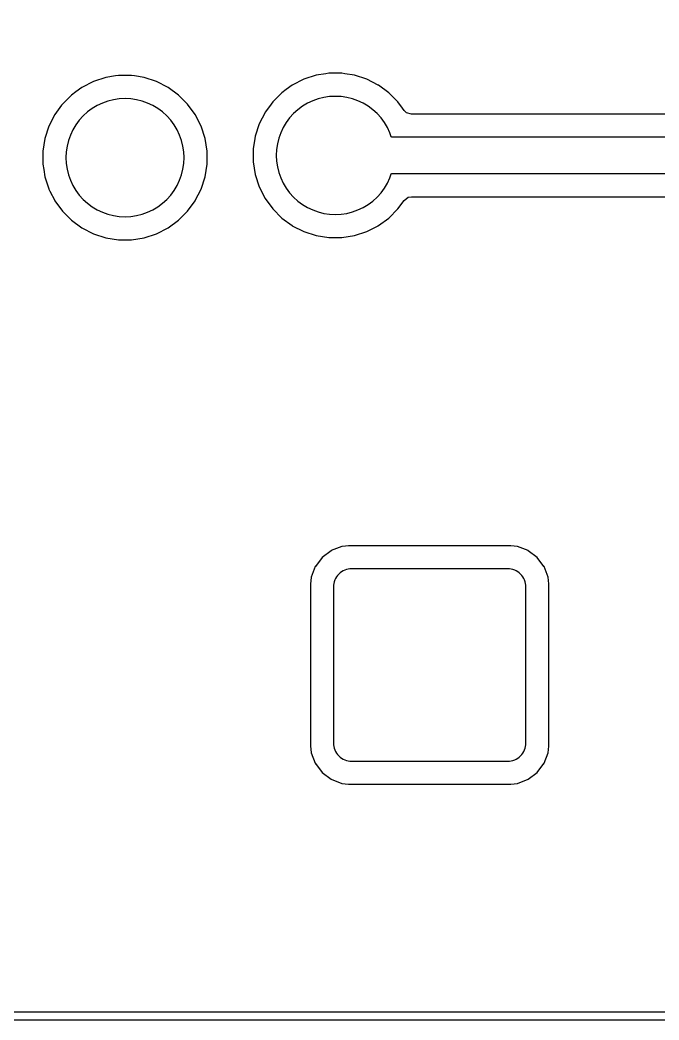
# Model space of a CAD drawing. Header units: metres. Extents: x 92.3 to 181.5, y -134.8 to -50.6.
# Drawn here: x 104.17 to 112.77, y -134.78 to -121.32 of the extents above; entities that cross this region are included whole.
import ezdxf

# ---------------------------------------------------------------- set-up
doc = ezdxf.new("R2010")
doc.units = ezdxf.units.M

msp = doc.modelspace()

# ---------------------------------------------------------------- linework, layer by layer
for points in [[(92.381, -50.8), (92.381, -134.55), (92.391, -134.6), (92.435, -134.65), (92.5, -134.669), (181.25, -134.669), (181.3, -134.659), (181.35, -134.615), (181.369, -134.55), (181.369, -50.8), (181.359, -50.75), (181.315, -50.7), (181.25, -50.681), (92.5, -50.681), (92.45, -50.691), (92.4, -50.735), (92.381, -50.8)], [(104.475, -123.083), (104.475, -123.083), (104.475, -123.083), (104.474, -123.083), (104.474, -123.083), (104.474, -123.083), (104.474, -123.083), (104.474, -123.083), (104.474, -123.083), (104.474, -123.083), (104.474, -123.257), (104.474, -123.257), (104.474, -123.257), (104.474, -123.257), (104.474, -123.257), (104.474, -123.257), (104.474, -123.257), (104.475, -123.257), (104.475, -123.257), (104.475, -123.257), (104.486, -123.332), (104.502, -123.428), (104.502, -123.429), (104.502, -123.429), (104.502, -123.429), (104.502, -123.429), (104.502, -123.429), (104.502, -123.429), (104.502, -123.429), (104.502, -123.429), (104.502, -123.429), (104.554, -123.589), (104.555, -123.594), (104.555, -123.594), (104.555, -123.594), (104.555, -123.594), (104.556, -123.594), (104.556, -123.594), (104.556, -123.594), (104.556, -123.595), (104.556, -123.595), (104.556, -123.595), (104.569, -123.622), (104.634, -123.749), (104.634, -123.749), (104.634, -123.749), (104.634, -123.749), (104.635, -123.749), (104.635, -123.749), (104.635, -123.749), (104.635, -123.75), (104.635, -123.75), (104.635, -123.75), (104.737, -123.89), (104.737, -123.89), (104.737, -123.89), (104.737, -123.89), (104.737, -123.89), (104.737, -123.89), (104.737, -123.89), (104.737, -123.89), (104.737, -123.89), (104.737, -123.89), (104.86, -124.013), (104.86, -124.013), (104.86, -124.013), (104.86, -124.013), (104.86, -124.013), (104.86, -124.013), (104.86, -124.013), (104.86, -124.013), (104.86, -124.013), (104.86, -124.013), (105, -124.115), (105, -124.115), (105, -124.115), (105.001, -124.115), (105.001, -124.115), (105.001, -124.115), (105.001, -124.116), (105.001, -124.116), (105.001, -124.116), (105.001, -124.116), (105.155, -124.194), (105.155, -124.194), (105.155, -124.194), (105.156, -124.194), (105.156, -124.194), (105.156, -124.194), (105.156, -124.195), (105.156, -124.195), (105.156, -124.195), (105.156, -124.195), (105.321, -124.248), (105.321, -124.248), (105.321, -124.248), (105.321, -124.248), (105.321, -124.248), (105.321, -124.248), (105.321, -124.248), (105.321, -124.248), (105.321, -124.248), (105.322, -124.248), (105.493, -124.275), (105.493, -124.275), (105.493, -124.275), (105.493, -124.276), (105.493, -124.276), (105.493, -124.276), (105.493, -124.276), (105.493, -124.276), (105.493, -124.276), (105.493, -124.276), (105.667, -124.276), (105.667, -124.276), (105.667, -124.276), (105.667, -124.276), (105.667, -124.276), (105.667, -124.276), (105.667, -124.276), (105.667, -124.275), (105.667, -124.275), (105.667, -124.275), (105.838, -124.248), (105.839, -124.248), (105.839, -124.248), (105.839, -124.248), (105.839, -124.248), (105.839, -124.248), (105.839, -124.248), (105.839, -124.248), (105.839, -124.248), (105.839, -124.248), (106.004, -124.195), (106.004, -124.195), (106.004, -124.195), (106.004, -124.195), (106.004, -124.194), (106.004, -124.194), (106.004, -124.194), (106.005, -124.194), (106.005, -124.194), (106.005, -124.194), (106.159, -124.116), (106.159, -124.116), (106.159, -124.116), (106.159, -124.116), (106.159, -124.115), (106.159, -124.115), (106.159, -124.115), (106.16, -124.115), (106.16, -124.115), (106.16, -124.115), (106.3, -124.013), (106.3, -124.013), (106.3, -124.013), (106.3, -124.013), (106.3, -124.013), (106.3, -124.013), (106.3, -124.013), (106.3, -124.013), (106.3, -124.013), (106.3, -124.013), (106.423, -123.89), (106.423, -123.89), (106.423, -123.89), (106.423, -123.89), (106.423, -123.89), (106.423, -123.89), (106.423, -123.89), (106.423, -123.89), (106.423, -123.89), (106.423, -123.89), (106.525, -123.75), (106.525, -123.75), (106.525, -123.75), (106.525, -123.749), (106.525, -123.749), (106.525, -123.749), (106.526, -123.749), (106.526, -123.749), (106.526, -123.749), (106.526, -123.749), (106.604, -123.595), (106.604, -123.595), (106.604, -123.595), (106.604, -123.594), (106.604, -123.594), (106.604, -123.594), (106.605, -123.594), (106.605, -123.594), (106.605, -123.594), (106.605, -123.594), (106.658, -123.429), (106.658, -123.429), (106.658, -123.429), (106.658, -123.429), (106.658, -123.429), (106.658, -123.429), (106.658, -123.429), (106.658, -123.429), (106.658, -123.429), (106.658, -123.428), (106.685, -123.257), (106.685, -123.257), (106.685, -123.257), (106.685, -123.257), (106.685, -123.257), (106.685, -123.257), (106.685, -123.257), (106.685, -123.257), (106.685, -123.257), (106.685, -123.257), (106.685, -123.083), (106.685, -123.083), (106.685, -123.083), (106.685, -123.083), (106.685, -123.083), (106.685, -123.083), (106.685, -123.083), (106.685, -123.083), (106.685, -123.083), (106.685, -123.083), (106.658, -122.912), (106.658, -122.911), (106.658, -122.911), (106.658, -122.911), (106.658, -122.911), (106.658, -122.911), (106.658, -122.911), (106.658, -122.911), (106.658, -122.911), (106.658, -122.911), (106.605, -122.746), (106.605, -122.746), (106.605, -122.746), (106.605, -122.746), (106.604, -122.746), (106.604, -122.746), (106.604, -122.746), (106.604, -122.745), (106.604, -122.745), (106.604, -122.745), (106.526, -122.591), (106.526, -122.591), (106.526, -122.591), (106.526, -122.591), (106.525, -122.591), (106.525, -122.591), (106.525, -122.591), (106.525, -122.59), (106.525, -122.59), (106.525, -122.59), (106.423, -122.45), (106.423, -122.45), (106.423, -122.45), (106.423, -122.45), (106.423, -122.45), (106.423, -122.45), (106.423, -122.45), (106.423, -122.45), (106.423, -122.45), (106.423, -122.45), (106.3, -122.327), (106.3, -122.327), (106.3, -122.327), (106.3, -122.327), (106.3, -122.327), (106.3, -122.327), (106.3, -122.327), (106.3, -122.327), (106.3, -122.327), (106.3, -122.327), (106.16, -122.225), (106.16, -122.225), (106.16, -122.225), (106.159, -122.225), (106.159, -122.225), (106.159, -122.225), (106.159, -122.224), (106.159, -122.224), (106.159, -122.224), (106.159, -122.224), (106.005, -122.146), (106.005, -122.146), (106.005, -122.146), (106.004, -122.146), (106.004, -122.146), (106.004, -122.146), (106.004, -122.145), (106.004, -122.145), (106.004, -122.145), (106.004, -122.145), (105.839, -122.092), (105.839, -122.092), (105.839, -122.092), (105.839, -122.092), (105.839, -122.092), (105.839, -122.092), (105.839, -122.092), (105.839, -122.092), (105.839, -122.092), (105.838, -122.092), (105.838, -122.092), (105.707, -122.071), (105.667, -122.065), (105.667, -122.065), (105.667, -122.065), (105.667, -122.065), (105.667, -122.065), (105.667, -122.065), (105.667, -122.065), (105.667, -122.065), (105.667, -122.065), (105.667, -122.065), (105.493, -122.065), (105.493, -122.065), (105.493, -122.065), (105.493, -122.065), (105.493, -122.065), (105.493, -122.065), (105.493, -122.065), (105.493, -122.065), (105.493, -122.065), (105.493, -122.065), (105.453, -122.071), (105.322, -122.092), (105.321, -122.092), (105.321, -122.092), (105.321, -122.092), (105.321, -122.092), (105.321, -122.092), (105.321, -122.092), (105.321, -122.092), (105.321, -122.092), (105.321, -122.092), (105.156, -122.145), (105.156, -122.145), (105.156, -122.145), (105.156, -122.145), (105.156, -122.146), (105.156, -122.146), (105.156, -122.146), (105.155, -122.146), (105.155, -122.146), (105.155, -122.146), (105.001, -122.224), (105.001, -122.224), (105.001, -122.224), (105.001, -122.224), (105.001, -122.225), (105.001, -122.225), (105.001, -122.225), (105, -122.225), (105, -122.225), (105, -122.225), (104.92, -122.283), (104.86, -122.327), (104.86, -122.327), (104.86, -122.327), (104.86, -122.327), (104.86, -122.327), (104.86, -122.327), (104.86, -122.327), (104.86, -122.327), (104.86, -122.327), (104.737, -122.45), (104.737, -122.45), (104.737, -122.45), (104.737, -122.45), (104.737, -122.45), (104.737, -122.45), (104.737, -122.45), (104.737, -122.45), (104.737, -122.45), (104.737, -122.45), (104.725, -122.466), (104.635, -122.59), (104.635, -122.59), (104.635, -122.59), (104.635, -122.591), (104.635, -122.591), (104.635, -122.591), (104.634, -122.591), (104.634, -122.591), (104.634, -122.591), (104.634, -122.591), (104.556, -122.745), (104.556, -122.745), (104.556, -122.745), (104.556, -122.746), (104.556, -122.746), (104.556, -122.746), (104.555, -122.746), (104.555, -122.746), (104.555, -122.746), (104.555, -122.746), (104.502, -122.911), (104.502, -122.911), (104.502, -122.911), (104.502, -122.911), (104.502, -122.911), (104.502, -122.911), (104.502, -122.911), (104.502, -122.911), (104.502, -122.911), (104.502, -122.912), (104.475, -123.083), (104.475, -123.083)], [(125.082, -122.584), (109.434, -122.584), (109.369, -122.565), (109.337, -122.535), (109.315, -122.504), (109.253, -122.42), (109.253, -122.42), (109.253, -122.42), (109.253, -122.42), (109.253, -122.42), (109.253, -122.42), (109.253, -122.42), (109.253, -122.42), (109.253, -122.42), (109.253, -122.42), (109.13, -122.297), (109.13, -122.297), (109.13, -122.297), (109.13, -122.297), (109.13, -122.297), (109.13, -122.297), (109.13, -122.297), (109.13, -122.297), (109.13, -122.297), (109.13, -122.297), (108.99, -122.195), (108.99, -122.195), (108.99, -122.195), (108.989, -122.195), (108.989, -122.195), (108.989, -122.195), (108.989, -122.194), (108.989, -122.194), (108.989, -122.194), (108.989, -122.194), (108.835, -122.116), (108.835, -122.116), (108.835, -122.116), (108.834, -122.116), (108.834, -122.116), (108.834, -122.116), (108.834, -122.115), (108.834, -122.115), (108.834, -122.115), (108.834, -122.115), (108.669, -122.062), (108.669, -122.062), (108.669, -122.062), (108.669, -122.062), (108.669, -122.062), (108.669, -122.062), (108.669, -122.062), (108.669, -122.062), (108.669, -122.062), (108.668, -122.062), (108.668, -122.062), (108.537, -122.041), (108.497, -122.035), (108.497, -122.035), (108.497, -122.035), (108.497, -122.035), (108.497, -122.035), (108.497, -122.035), (108.497, -122.035), (108.497, -122.035), (108.497, -122.035), (108.497, -122.035), (108.323, -122.035), (108.323, -122.035), (108.323, -122.035), (108.323, -122.035), (108.323, -122.035), (108.323, -122.035), (108.323, -122.035), (108.323, -122.035), (108.323, -122.035), (108.323, -122.035), (108.283, -122.041), (108.152, -122.062), (108.151, -122.062), (108.151, -122.062), (108.151, -122.062), (108.151, -122.062), (108.151, -122.062), (108.151, -122.062), (108.151, -122.062), (108.151, -122.062), (108.151, -122.062), (107.986, -122.115), (107.986, -122.115), (107.986, -122.115), (107.986, -122.115), (107.986, -122.116), (107.986, -122.116), (107.986, -122.116), (107.985, -122.116), (107.985, -122.116), (107.985, -122.116), (107.831, -122.194), (107.831, -122.194), (107.831, -122.194), (107.831, -122.194), (107.831, -122.195), (107.831, -122.195), (107.831, -122.195), (107.83, -122.195), (107.83, -122.195), (107.83, -122.195), (107.75, -122.253), (107.69, -122.297), (107.69, -122.297), (107.69, -122.297), (107.69, -122.297), (107.69, -122.297), (107.69, -122.297), (107.69, -122.297), (107.69, -122.297), (107.69, -122.297), (107.567, -122.42), (107.567, -122.42), (107.567, -122.42), (107.567, -122.42), (107.567, -122.42), (107.567, -122.42), (107.567, -122.42), (107.567, -122.42), (107.567, -122.42), (107.567, -122.42), (107.523, -122.48), (107.465, -122.56), (107.465, -122.56), (107.465, -122.56), (107.465, -122.561), (107.465, -122.561), (107.465, -122.561), (107.464, -122.561), (107.464, -122.561), (107.464, -122.561), (107.464, -122.561), (107.386, -122.715), (107.386, -122.715), (107.386, -122.715), (107.386, -122.716), (107.386, -122.716), (107.386, -122.716), (107.385, -122.716), (107.385, -122.716), (107.385, -122.716), (107.385, -122.716), (107.332, -122.881), (107.332, -122.881), (107.332, -122.881), (107.332, -122.881), (107.332, -122.881), (107.332, -122.881), (107.332, -122.881), (107.332, -122.881), (107.332, -122.881), (107.332, -122.882), (107.327, -122.912), (107.305, -123.053), (107.305, -123.053), (107.305, -123.053), (107.304, -123.053), (107.304, -123.053), (107.304, -123.053), (107.304, -123.053), (107.304, -123.053), (107.304, -123.053), (107.304, -123.053), (107.304, -123.227), (107.304, -123.227), (107.304, -123.227), (107.304, -123.227), (107.304, -123.227), (107.304, -123.227), (107.304, -123.227), (107.305, -123.227), (107.305, -123.227), (107.305, -123.227), (107.332, -123.398), (107.332, -123.399), (107.332, -123.399), (107.332, -123.399), (107.332, -123.399), (107.332, -123.399), (107.332, -123.399), (107.332, -123.399), (107.332, -123.399), (107.332, -123.399), (107.385, -123.564), (107.385, -123.564), (107.385, -123.564), (107.385, -123.564), (107.386, -123.564), (107.386, -123.564), (107.386, -123.564), (107.386, -123.565), (107.386, -123.565), (107.386, -123.565), (107.464, -123.719), (107.464, -123.719), (107.464, -123.719), (107.464, -123.719), (107.465, -123.719), (107.465, -123.719), (107.465, -123.719), (107.465, -123.72), (107.465, -123.72), (107.465, -123.72), (107.567, -123.86), (107.567, -123.86), (107.567, -123.86), (107.567, -123.86), (107.567, -123.86), (107.567, -123.86), (107.567, -123.86), (107.567, -123.86), (107.567, -123.86), (107.567, -123.86), (107.69, -123.983), (107.69, -123.983), (107.69, -123.983), (107.69, -123.983), (107.69, -123.983), (107.69, -123.983), (107.69, -123.983), (107.69, -123.983), (107.69, -123.983), (107.69, -123.983), (107.83, -124.085), (107.83, -124.085), (107.83, -124.085), (107.831, -124.085), (107.831, -124.085), (107.831, -124.085), (107.831, -124.086), (107.831, -124.086), (107.831, -124.086), (107.831, -124.086), (107.985, -124.164), (107.985, -124.164), (107.985, -124.164), (107.986, -124.164), (107.986, -124.164), (107.986, -124.164), (107.986, -124.165), (107.986, -124.165), (107.986, -124.165), (107.986, -124.165), (108.151, -124.218), (108.151, -124.218), (108.151, -124.218), (108.151, -124.218), (108.151, -124.218), (108.151, -124.218), (108.151, -124.218), (108.151, -124.218), (108.151, -124.218), (108.152, -124.218), (108.323, -124.245), (108.323, -124.245), (108.323, -124.245), (108.323, -124.246), (108.323, -124.246), (108.323, -124.246), (108.323, -124.246), (108.323, -124.246), (108.323, -124.246), (108.323, -124.246), (108.497, -124.246), (108.497, -124.246), (108.497, -124.246), (108.497, -124.246), (108.497, -124.246), (108.497, -124.246), (108.497, -124.246), (108.497, -124.245), (108.497, -124.245), (108.497, -124.245), (108.668, -124.218), (108.669, -124.218), (108.669, -124.218), (108.669, -124.218), (108.669, -124.218), (108.669, -124.218), (108.669, -124.218), (108.669, -124.218), (108.669, -124.218), (108.669, -124.218), (108.834, -124.165), (108.834, -124.165), (108.834, -124.165), (108.834, -124.165), (108.834, -124.164), (108.834, -124.164), (108.834, -124.164), (108.835, -124.164), (108.835, -124.164), (108.835, -124.164), (108.989, -124.086), (108.989, -124.086), (108.989, -124.086), (108.989, -124.086), (108.989, -124.085), (108.989, -124.085), (108.989, -124.085), (108.99, -124.085), (108.99, -124.085), (108.99, -124.085), (109.13, -123.983), (109.13, -123.983), (109.13, -123.983), (109.13, -123.983), (109.13, -123.983), (109.13, -123.983), (109.13, -123.983), (109.13, -123.983), (109.13, -123.983), (109.13, -123.983), (109.253, -123.86), (109.253, -123.86), (109.253, -123.86), (109.253, -123.86), (109.253, -123.86), (109.253, -123.86), (109.253, -123.86), (109.253, -123.86), (109.253, -123.86), (109.253, -123.86), (109.337, -123.745), (109.391, -123.704), (109.434, -123.696), (124.73, -123.696)], [(109.164, -122.892), (109.164, -122.892), (109.144, -122.836), (109.111, -122.765), (109.071, -122.698), (109.025, -122.636), (108.972, -122.578), (108.914, -122.525), (108.852, -122.479), (108.785, -122.439), (108.714, -122.406), (108.641, -122.379), (108.565, -122.36), (108.488, -122.349), (108.41, -122.345), (108.332, -122.349), (108.255, -122.36), (108.179, -122.379), (108.106, -122.406), (108.035, -122.439), (107.968, -122.479), (107.906, -122.525), (107.848, -122.578), (107.795, -122.636), (107.749, -122.698), (107.709, -122.765), (107.676, -122.836), (107.649, -122.909), (107.63, -122.985), (107.619, -123.062), (107.615, -123.14), (107.619, -123.218), (107.63, -123.295), (107.649, -123.371), (107.676, -123.444), (107.709, -123.515), (107.749, -123.582), (107.795, -123.644), (107.848, -123.702), (107.906, -123.755), (107.968, -123.801), (108.035, -123.841), (108.106, -123.874), (108.179, -123.901), (108.255, -123.92), (108.332, -123.931), (108.41, -123.935), (108.488, -123.931), (108.565, -123.92), (108.641, -123.901), (108.714, -123.874), (108.785, -123.841), (108.852, -123.801), (108.914, -123.755), (108.972, -123.702), (109.025, -123.644), (109.071, -123.582), (109.111, -123.515), (109.144, -123.444), (109.164, -123.388), (109.164, -123.388), (109.165, -123.388), (109.165, -123.388), (109.165, -123.388), (109.165, -123.388), (109.165, -123.388), (109.165, -123.388), (109.165, -123.388), (109.165, -123.388), (109.165, -123.388), (109.165, -123.387), (109.165, -123.387), (109.165, -123.387), (109.165, -123.387), (109.165, -123.387), (109.165, -123.387), (109.165, -123.387), (109.165, -123.387), (109.165, -123.387), (109.165, -123.387), (109.165, -123.387), (109.166, -123.387), (109.166, -123.387), (109.166, -123.386), (109.166, -123.386), (109.166, -123.386), (109.166, -123.386), (109.166, -123.386), (109.166, -123.386), (109.166, -123.386), (109.166, -123.386), (109.166, -123.386), (109.166, -123.386), (109.166, -123.386), (109.166, -123.386), (109.167, -123.386), (109.167, -123.386), (109.167, -123.386), (109.167, -123.386), (109.167, -123.386), (109.167, -123.386), (109.167, -123.386), (109.167, -123.386), (109.167, -123.385), (109.167, -123.385), (109.167, -123.385), (109.168, -123.385), (109.168, -123.385), (109.168, -123.385), (109.168, -123.385), (109.168, -123.385), (109.168, -123.385), (109.168, -123.385), (109.168, -123.385), (109.168, -123.385), (109.168, -123.385), (109.168, -123.385), (109.169, -123.385), (109.169, -123.385), (109.169, -123.385), (109.169, -123.385), (109.169, -123.385), (109.169, -123.385), (109.169, -123.385), (124.906, -123.385)], [(106.375, -123.17), (106.371, -123.092), (106.36, -123.015), (106.341, -122.939), (106.314, -122.866), (106.281, -122.795), (106.241, -122.728), (106.195, -122.666), (106.142, -122.608), (106.084, -122.555), (106.022, -122.509), (105.955, -122.469), (105.884, -122.436), (105.811, -122.409), (105.735, -122.39), (105.658, -122.379), (105.58, -122.375), (105.502, -122.379), (105.425, -122.39), (105.349, -122.409), (105.276, -122.436), (105.205, -122.469), (105.138, -122.509), (105.076, -122.555), (105.018, -122.608), (104.965, -122.666), (104.919, -122.728), (104.879, -122.795), (104.846, -122.866), (104.819, -122.939), (104.8, -123.015), (104.789, -123.092), (104.785, -123.17), (104.789, -123.248), (104.8, -123.325), (104.819, -123.401), (104.846, -123.474), (104.879, -123.545), (104.919, -123.612), (104.965, -123.674), (105.018, -123.732), (105.076, -123.785), (105.138, -123.831), (105.205, -123.871), (105.276, -123.904), (105.349, -123.931), (105.425, -123.95), (105.502, -123.961), (105.58, -123.965), (105.658, -123.961), (105.735, -123.95), (105.811, -123.931), (105.884, -123.904), (105.955, -123.871), (106.022, -123.831), (106.084, -123.785), (106.142, -123.732), (106.195, -123.674), (106.241, -123.612), (106.281, -123.545), (106.314, -123.474), (106.341, -123.401), (106.36, -123.325), (106.371, -123.248), (106.375, -123.17)], [(125.01, -122.895), (109.169, -122.895), (109.169, -122.895), (109.169, -122.895), (109.169, -122.895), (109.169, -122.895), (109.169, -122.895), (109.169, -122.895), (109.168, -122.895), (109.168, -122.895), (109.168, -122.895), (109.168, -122.895), (109.168, -122.895), (109.168, -122.895), (109.168, -122.895), (109.168, -122.895), (109.168, -122.895), (109.168, -122.895), (109.168, -122.895), (109.167, -122.895), (109.167, -122.895), (109.167, -122.895), (109.167, -122.894), (109.167, -122.894), (109.167, -122.894), (109.167, -122.894), (109.167, -122.894), (109.167, -122.894), (109.167, -122.894), (109.167, -122.894), (109.166, -122.894), (109.166, -122.894), (109.166, -122.894), (109.166, -122.894), (109.166, -122.894), (109.166, -122.894), (109.166, -122.894), (109.166, -122.894), (109.166, -122.894), (109.166, -122.894), (109.166, -122.894), (109.166, -122.894), (109.166, -122.893), (109.166, -122.893), (109.165, -122.893), (109.165, -122.893), (109.165, -122.893), (109.165, -122.893), (109.165, -122.893), (109.165, -122.893), (109.165, -122.893), (109.165, -122.893), (109.165, -122.893), (109.165, -122.893), (109.165, -122.893), (109.165, -122.892), (109.165, -122.892), (109.165, -122.892), (109.165, -122.892), (109.165, -122.892), (109.165, -122.892), (109.165, -122.892), (109.165, -122.892), (109.165, -122.892), (109.164, -122.892), (109.164, -122.892)], [(108.075, -128.906), (108.075, -128.906), (108.074, -128.907), (108.074, -128.907), (108.074, -128.907), (108.074, -128.907), (108.074, -131.093), (108.074, -131.093), (108.074, -131.093), (108.074, -131.093), (108.075, -131.094), (108.075, -131.094), (108.075, -131.094), (108.079, -131.132), (108.085, -131.182), (108.085, -131.182), (108.085, -131.182), (108.085, -131.182), (108.085, -131.183), (108.085, -131.183), (108.085, -131.183), (108.085, -131.183), (108.085, -131.183), (108.085, -131.183), (108.085, -131.183), (108.085, -131.183), (108.085, -131.183), (108.085, -131.183), (108.085, -131.183), (108.141, -131.324), (108.141, -131.324), (108.141, -131.324), (108.141, -131.324), (108.141, -131.325), (108.141, -131.325), (108.141, -131.325), (108.141, -131.325), (108.141, -131.325), (108.141, -131.325), (108.141, -131.325), (108.141, -131.325), (108.142, -131.325), (108.142, -131.325), (108.142, -131.325), (108.233, -131.446), (108.233, -131.446), (108.233, -131.446), (108.233, -131.446), (108.233, -131.446), (108.233, -131.446), (108.233, -131.446), (108.234, -131.446), (108.234, -131.447), (108.234, -131.447), (108.234, -131.447), (108.234, -131.447), (108.234, -131.447), (108.234, -131.447), (108.234, -131.447), (108.355, -131.538), (108.355, -131.538), (108.355, -131.538), (108.355, -131.539), (108.355, -131.539), (108.355, -131.539), (108.355, -131.539), (108.355, -131.539), (108.355, -131.539), (108.355, -131.539), (108.355, -131.539), (108.356, -131.539), (108.356, -131.539), (108.356, -131.539), (108.356, -131.539), (108.356, -131.539), (108.497, -131.595), (108.497, -131.595), (108.497, -131.595), (108.497, -131.595), (108.497, -131.595), (108.497, -131.595), (108.497, -131.595), (108.497, -131.595), (108.497, -131.595), (108.497, -131.595), (108.497, -131.595), (108.498, -131.595), (108.498, -131.595), (108.498, -131.595), (108.498, -131.595), (108.586, -131.605), (108.586, -131.605), (108.586, -131.605), (108.587, -131.606), (108.587, -131.606), (108.587, -131.606), (108.587, -131.606), (110.773, -131.606), (110.773, -131.606), (110.773, -131.606), (110.773, -131.606), (110.774, -131.605), (110.774, -131.605), (110.774, -131.605), (110.862, -131.595), (110.862, -131.595), (110.862, -131.595), (110.862, -131.595), (110.863, -131.595), (110.863, -131.595), (110.863, -131.595), (110.863, -131.595), (110.863, -131.595), (110.863, -131.595), (110.863, -131.595), (110.863, -131.595), (110.863, -131.595), (110.863, -131.595), (110.863, -131.595), (111.004, -131.539), (111.004, -131.539), (111.004, -131.539), (111.004, -131.539), (111.005, -131.539), (111.005, -131.539), (111.005, -131.539), (111.005, -131.539), (111.005, -131.539), (111.005, -131.539), (111.005, -131.539), (111.005, -131.539), (111.005, -131.538), (111.005, -131.538), (111.005, -131.538), (111.126, -131.447), (111.126, -131.447), (111.126, -131.447), (111.126, -131.447), (111.126, -131.447), (111.126, -131.447), (111.126, -131.447), (111.126, -131.446), (111.127, -131.446), (111.127, -131.446), (111.127, -131.446), (111.127, -131.446), (111.127, -131.446), (111.127, -131.446), (111.127, -131.446), (111.218, -131.325), (111.218, -131.325), (111.218, -131.325), (111.219, -131.325), (111.219, -131.325), (111.219, -131.325), (111.219, -131.325), (111.219, -131.325), (111.219, -131.325), (111.219, -131.325), (111.219, -131.325), (111.219, -131.324), (111.219, -131.324), (111.219, -131.324), (111.219, -131.324), (111.275, -131.183), (111.275, -131.183), (111.275, -131.183), (111.275, -131.183), (111.275, -131.183), (111.275, -131.183), (111.275, -131.183), (111.275, -131.183), (111.275, -131.183), (111.275, -131.183), (111.275, -131.183), (111.275, -131.182), (111.275, -131.182), (111.275, -131.182), (111.275, -131.182), (111.285, -131.094), (111.285, -131.094), (111.285, -131.094), (111.285, -131.093), (111.285, -131.093), (111.285, -131.093), (111.285, -131.093), (111.285, -128.907), (111.285, -128.907), (111.285, -128.907), (111.285, -128.907), (111.285, -128.906), (111.285, -128.906), (111.285, -128.906), (111.275, -128.818), (111.275, -128.818), (111.275, -128.818), (111.275, -128.818), (111.275, -128.817), (111.275, -128.817), (111.275, -128.817), (111.275, -128.817), (111.275, -128.817), (111.275, -128.817), (111.275, -128.817), (111.275, -128.817), (111.275, -128.817), (111.275, -128.817), (111.275, -128.817), (111.219, -128.676), (111.219, -128.676), (111.219, -128.676), (111.219, -128.676), (111.219, -128.676), (111.219, -128.675), (111.219, -128.675), (111.219, -128.675), (111.219, -128.675), (111.219, -128.675), (111.219, -128.675), (111.219, -128.675), (111.219, -128.675), (111.218, -128.675), (111.218, -128.675), (111.218, -128.675), (111.127, -128.554), (111.127, -128.554), (111.127, -128.554), (111.127, -128.554), (111.127, -128.554), (111.127, -128.554), (111.127, -128.554), (111.126, -128.554), (111.126, -128.553), (111.126, -128.553), (111.126, -128.553), (111.126, -128.553), (111.126, -128.553), (111.126, -128.553), (111.126, -128.553), (111.005, -128.462), (111.005, -128.462), (111.005, -128.462), (111.005, -128.461), (111.005, -128.461), (111.005, -128.461), (111.005, -128.461), (111.005, -128.461), (111.005, -128.461), (111.005, -128.461), (111.005, -128.461), (111.004, -128.461), (111.004, -128.461), (111.004, -128.461), (111.004, -128.461), (110.863, -128.405), (110.863, -128.405), (110.863, -128.405), (110.863, -128.405), (110.863, -128.405), (110.863, -128.405), (110.863, -128.405), (110.863, -128.405), (110.863, -128.405), (110.863, -128.405), (110.863, -128.405), (110.862, -128.405), (110.862, -128.405), (110.862, -128.405), (110.862, -128.405), (110.817, -128.4), (110.774, -128.395), (110.774, -128.395), (110.774, -128.395), (110.773, -128.395), (110.773, -128.395), (110.773, -128.395), (110.773, -128.395), (108.587, -128.395), (108.587, -128.395), (108.587, -128.395), (108.587, -128.395), (108.586, -128.395), (108.586, -128.395), (108.586, -128.395), (108.547, -128.399), (108.498, -128.405), (108.498, -128.405), (108.498, -128.405), (108.498, -128.405), (108.497, -128.405), (108.497, -128.405), (108.497, -128.405), (108.497, -128.405), (108.497, -128.405), (108.497, -128.405), (108.497, -128.405), (108.497, -128.405), (108.497, -128.405), (108.497, -128.405), (108.497, -128.405), (108.356, -128.461), (108.356, -128.461), (108.356, -128.461), (108.356, -128.461), (108.355, -128.461), (108.355, -128.461), (108.355, -128.461), (108.355, -128.461), (108.355, -128.461), (108.355, -128.461), (108.355, -128.461), (108.355, -128.461), (108.355, -128.462), (108.355, -128.462), (108.355, -128.462), (108.234, -128.553), (108.234, -128.553), (108.234, -128.553), (108.234, -128.553), (108.234, -128.553), (108.234, -128.553), (108.234, -128.553), (108.234, -128.554), (108.233, -128.554), (108.233, -128.554), (108.233, -128.554), (108.233, -128.554), (108.233, -128.554), (108.233, -128.554), (108.233, -128.554), (108.142, -128.675), (108.142, -128.675), (108.142, -128.675), (108.141, -128.675), (108.141, -128.675), (108.141, -128.675), (108.141, -128.675), (108.141, -128.675), (108.141, -128.675), (108.141, -128.675), (108.141, -128.675), (108.141, -128.676), (108.141, -128.676), (108.141, -128.676), (108.141, -128.676), (108.085, -128.817), (108.085, -128.817), (108.085, -128.817), (108.085, -128.817), (108.085, -128.817), (108.085, -128.817), (108.085, -128.817), (108.085, -128.817), (108.085, -128.817), (108.085, -128.817), (108.085, -128.817), (108.085, -128.818), (108.085, -128.818), (108.085, -128.818), (108.085, -128.818), (108.079, -128.867), (108.075, -128.906), (108.075, -128.906)], [(108.385, -128.95), (108.385, -131.05), (108.386, -131.074), (108.39, -131.098), (108.396, -131.121), (108.404, -131.144), (108.414, -131.165), (108.426, -131.186), (108.441, -131.205), (108.457, -131.223), (108.475, -131.239), (108.494, -131.254), (108.515, -131.266), (108.536, -131.276), (108.559, -131.284), (108.582, -131.29), (108.606, -131.294), (108.63, -131.295), (110.73, -131.295), (110.754, -131.294), (110.778, -131.29), (110.801, -131.284), (110.824, -131.276), (110.845, -131.266), (110.866, -131.254), (110.885, -131.239), (110.903, -131.223), (110.919, -131.205), (110.934, -131.186), (110.946, -131.165), (110.956, -131.144), (110.964, -131.121), (110.97, -131.098), (110.974, -131.074), (110.975, -131.05), (110.975, -128.95), (110.974, -128.926), (110.97, -128.902), (110.964, -128.879), (110.956, -128.856), (110.946, -128.835), (110.934, -128.814), (110.919, -128.795), (110.903, -128.777), (110.885, -128.761), (110.866, -128.746), (110.845, -128.734), (110.824, -128.724), (110.801, -128.716), (110.778, -128.71), (110.754, -128.706), (110.73, -128.705), (108.63, -128.705), (108.606, -128.706), (108.582, -128.71), (108.559, -128.716), (108.536, -128.724), (108.515, -128.734), (108.494, -128.746), (108.475, -128.761), (108.457, -128.777), (108.441, -128.795), (108.426, -128.814), (108.414, -128.835), (108.404, -128.856), (108.396, -128.879), (108.39, -128.902), (108.386, -128.926), (108.385, -128.95)], [(92.276, -134.779), (181.474, -134.779)]]:
    msp.add_lwpolyline(points)

doc.saveas('drawing.dxf')
